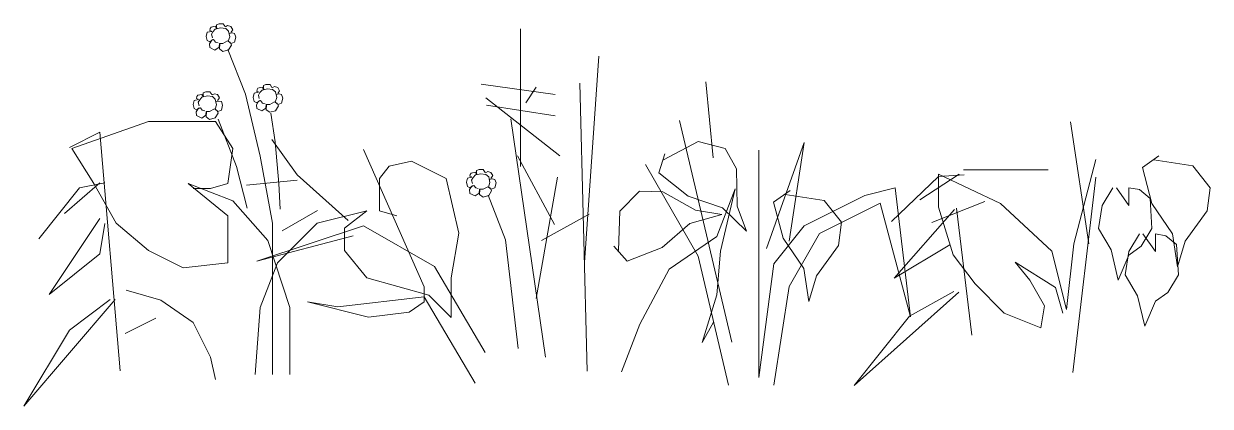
# Model space of a CAD drawing. Header units: metres. Extents: x -135 to 137, y -8 to 80.
import ezdxf

# ---------------------------------------------------------------- set-up
doc = ezdxf.new("R2010")
doc.units = ezdxf.units.M
doc.layers.add('A-DETL-GENF', color=92, linetype='Continuous', lineweight=18)

# ---------------------------------------------------------------- blocks, each defined once
blk = doc.blocks.new('47 mossedum_gras - 47 DI mossedum-2285802-00_0 Basismaterialen')
at = {"layer": 'A-DETL-GENF', "lineweight": 13}
for p, q in [((-92.35, 79.01), (-92.57, 78.72)), ((-91.41, 79.23), (-92.35, 79.01)), ((-91.12, 78.72), (-91.41, 79.23)), ((-90.53, 79.82), (-91.12, 79.6)), ((-91.12, 79.6), (-91.12, 79.16)), ((-91.12, 79.16), (-91.04, 78.72)), ((-89.58, 79.82), (-90.53, 79.82)), ((-89.15, 79.16), (-89.58, 79.82)), ((-88.56, 79.38), (-89.08, 79.08)), ((-87.83, 79.16), (-88.56, 79.38)), ((-87.4, 78.43), (-87.83, 79.16)), ((-93.45, 76.9), (-93.23, 77.85)), ((-93.23, 75.95), (-93.45, 76.9)), ((-93.23, 77.85), (-92.21, 78.06)), ((-92.57, 78.72), (-92.65, 78.28)), ((-92.65, 78.28), (-92.28, 78.14)), ((-92.28, 77.41), (-91.92, 77.99)), ((-92.06, 76.61), (-92.28, 77.41)), ((-91.92, 77.99), (-91.41, 78.57)), ((-91.41, 78.57), (-90.17, 78.87)), ((-90.17, 78.87), (-89, 78.72)), ((-89, 78.72), (-88.34, 78.14)), ((-88.05, 76.83), (-88.42, 75.81)), ((-88.34, 78.14), (-88.05, 76.83)), ((-87.54, 77.7), (-88.22, 77.57)), ((-87.83, 77.78), (-87.4, 78.43)), ((-86.96, 77.56), (-87.54, 77.7)), ((-86.67, 76.75), (-86.96, 77.56)), ((-86.96, 75.59), (-86.67, 76.75)), ((-21.38, 47.08), (-21.38, 78.62)), ((-92.65, 75.66), (-93.23, 75.95)), ((-92.72, 75.22), (-92.21, 76.02)), ((-92.65, 74.34), (-92.72, 75.22)), ((-91.92, 76.17), (-92.65, 75.66)), ((-91.48, 73.77), (-92.65, 74.34)), ((-92.21, 76.02), (-91.77, 76.17)), ((-91.77, 76.17), (-91.33, 75.59)), ((-90.53, 74.42), (-91.48, 73.77)), ((-91.33, 75.59), (-90.75, 75.44)), ((-90.46, 75.29), (-90.53, 74.42)), ((-89.65, 75.29), (-90.46, 75.29)), ((-90.38, 75.22), (-90.46, 74.05)), ((-90.46, 74.05), (-89.65, 73.48)), ((-88.56, 75.88), (-89.65, 75.29)), ((-89.65, 73.48), (-88.34, 73.84)), ((-87.98, 75.59), (-88.56, 75.88)), ((-84.49, 63.69), (-88.48, 73.93)), ((-88.42, 75.81), (-87.76, 75.29)), ((-88.34, 73.84), (-87.69, 74.93)), ((-87.69, 74.93), (-87.98, 75.59)), ((-87.76, 75.29), (-86.96, 75.59)), ((-3.38, 72.39), (-6.69, 25.07)), ((-79.76, 65.85), (-80.35, 65.63)), ((-80.35, 65.63), (-80.35, 65.19)), ((-78.81, 65.85), (-79.76, 65.85)), ((-78.38, 65.19), (-78.81, 65.85)), ((-77.79, 65.41), (-78.31, 65.12)), ((-77.06, 65.19), (-77.79, 65.41)), ((-30.4, 65.98), (-13.4, 63.55)), ((-7.77, 66.21), (-6.03, 0.13)), ((21.13, 66.49), (22.87, 49.09)), ((-95.61, 63.11), (-95.68, 62.68)), ((-95.68, 62.68), (-95.32, 62.53)), ((-95.39, 63.4), (-95.61, 63.11)), ((-94.44, 63.62), (-95.39, 63.4)), ((-94.95, 62.39), (-94.44, 62.97)), ((-94.15, 63.11), (-94.44, 63.62)), ((-94.44, 62.97), (-93.2, 63.26)), ((-93.57, 64.21), (-94.15, 63.99)), ((-94.15, 63.99), (-94.15, 63.55)), ((-94.15, 63.55), (-94.08, 63.11)), ((-92.62, 64.21), (-93.57, 64.21)), ((-93.2, 63.26), (-92.04, 63.11)), ((-92.18, 63.55), (-92.62, 64.21)), ((-91.6, 63.77), (-92.11, 63.48)), ((-92.04, 63.11), (-91.38, 62.53)), ((-90.87, 63.55), (-91.6, 63.77)), ((-90.43, 62.82), (-90.87, 63.55)), ((-90.87, 62.17), (-90.43, 62.82)), ((-81.08, 49.45), (-84.49, 63.69)), ((-82.68, 62.93), (-82.46, 63.88)), ((-82.46, 61.98), (-82.68, 62.93)), ((-82.46, 63.88), (-81.44, 64.1)), ((-81.8, 64.75), (-81.88, 64.31)), ((-81.88, 64.31), (-81.51, 64.17)), ((-81.59, 65.04), (-81.8, 64.75)), ((-80.64, 65.26), (-81.59, 65.04)), ((-81.51, 63.44), (-81.15, 64.03)), ((-81.29, 62.64), (-81.51, 63.44)), ((-81.15, 64.03), (-80.64, 64.6)), ((-80.35, 64.75), (-80.64, 65.26)), ((-80.64, 64.6), (-79.4, 64.9)), ((-80.35, 65.19), (-80.27, 64.75)), ((-79.4, 64.9), (-78.23, 64.75)), ((-78.23, 64.75), (-77.58, 64.17)), ((-77.28, 62.86), (-77.65, 61.84)), ((-77.58, 64.17), (-77.28, 62.86)), ((-76.77, 63.73), (-77.45, 63.6)), ((-76.63, 64.46), (-77.06, 65.19)), ((-77.06, 63.81), (-76.63, 64.46)), ((-76.19, 63.59), (-76.77, 63.73)), ((-75.9, 62.78), (-76.19, 63.59)), ((-76.19, 61.62), (-75.9, 62.78)), ((-29.34, 62.85), (-12.34, 49.51)), ((-20.17, 61.64), (-17.74, 65.27)), ((-96.48, 61.29), (-96.26, 62.24)), ((-96.26, 60.34), (-96.48, 61.29)), ((-96.26, 62.24), (-95.24, 62.46)), ((-95.68, 60.05), (-96.26, 60.34)), ((-95.76, 59.61), (-95.24, 60.42)), ((-94.95, 60.56), (-95.68, 60.05)), ((-95.32, 61.8), (-94.95, 62.39)), ((-95.1, 61), (-95.32, 61.8)), ((-95.24, 60.42), (-94.81, 60.56)), ((-94.81, 60.56), (-94.37, 59.98)), ((-94.37, 59.98), (-93.79, 59.83)), ((-91.6, 60.27), (-92.69, 59.69)), ((-91.01, 59.98), (-91.6, 60.27)), ((-91.09, 61.22), (-91.45, 60.2)), ((-91.45, 60.2), (-90.8, 59.69)), ((-91.38, 62.53), (-91.09, 61.22)), ((-90.58, 62.09), (-91.25, 61.96)), ((-90.72, 59.32), (-91.01, 59.98)), ((-90.8, 59.69), (-89.99, 59.98)), ((-89.99, 61.95), (-90.58, 62.09)), ((-89.7, 61.14), (-89.99, 61.95)), ((-89.99, 59.98), (-89.7, 61.14)), ((-81.88, 61.69), (-82.46, 61.98)), ((-81.95, 61.25), (-81.44, 62.06)), ((-81.88, 60.38), (-81.95, 61.25)), ((-81.15, 62.2), (-81.88, 61.69)), ((-80.71, 59.8), (-81.88, 60.38)), ((-81.44, 62.06), (-81, 62.2)), ((-81, 62.2), (-80.57, 61.62)), ((-79.76, 60.45), (-80.71, 59.8)), ((-80.57, 61.62), (-79.98, 61.47)), ((-79.69, 61.32), (-79.76, 60.45)), ((-78.89, 61.32), (-79.69, 61.32)), ((-79.62, 61.25), (-79.69, 60.09)), ((-79.69, 60.09), (-78.89, 59.51)), ((-77.79, 61.91), (-78.89, 61.32)), ((-77.21, 61.62), (-77.79, 61.91)), ((-77.65, 61.84), (-76.99, 61.32)), ((-77.58, 59.87), (-76.92, 60.96)), ((-76.92, 60.96), (-77.21, 61.62)), ((-76.99, 61.32), (-76.19, 61.62)), ((-29.18, 61.12), (-13.4, 58.7)), ((-124.34, 51.16), (-106.7, 57.42)), ((-106.7, 57.42), (-91.33, 57.42)), ((-95.68, 58.74), (-95.76, 59.61)), ((-94.51, 58.16), (-95.68, 58.74)), ((-93.57, 58.81), (-94.51, 58.16)), ((-93.49, 59.69), (-93.57, 58.81)), ((-92.69, 59.69), (-93.49, 59.69)), ((-93.42, 59.61), (-93.49, 58.45)), ((-93.49, 58.45), (-92.69, 57.87)), ((-92.69, 57.87), (-91.38, 58.23)), ((-91.38, 58.23), (-90.72, 59.32)), ((-91.33, 57.42), (-87.34, 51.16)), ((-90.76, 57.91), (-86.49, 47.09)), ((-78.89, 59.51), (-77.58, 59.87)), ((-78.66, 59.29), (-77.63, 52.73)), ((-15.62, 3.34), (-23.58, 58)), ((15.12, 57.64), (27.1, 6.79)), ((109.06, 29.33), (104.83, 57.29)), ((-117.86, 54.95), (-124.85, 51.46)), ((-113.2, 0.22), (-117.86, 54.95)), ((-72.57, 45.12), (-78.39, 53.28)), ((-77.63, 52.73), (-76.82, 43.18)), ((11.42, 48.59), (19.39, 52.83)), ((19.39, 52.83), (25.62, 51.23)), ((35.05, 28.23), (43.75, 52.57)), ((43.75, 52.57), (40.27, 29.96)), ((-119.22, 43.19), (-124.34, 51.16)), ((-87.34, 51.16), (-88.48, 43.19)), ((-78.23, 34.09), (-81.08, 49.45)), ((-43.43, 19.5), (-57.42, 50.95)), ((-22.05, 49.51), (-13.55, 33.74)), ((10.36, 45.59), (11.76, 50.01)), ((25.62, 51.23), (28.21, 46.55)), ((33.31, -1.34), (33.31, 50.83)), ((121.32, 46.85), (125.09, 49.55)), ((-86.49, 47.09), (-84.08, 37.54)), ((-51.48, 47.18), (-53.75, 44.33)), ((-46.36, 48.32), (-51.48, 47.18)), ((-38.39, 44.33), (-46.36, 48.32)), ((-30.84, 46.37), (-31.43, 46.15)), ((-29.89, 46.37), (-30.84, 46.37)), ((-29.46, 45.71), (-29.89, 46.37)), ((19.38, 26.49), (7.34, 47.54)), ((28.21, 46.55), (28.36, 37.94)), ((80.32, 46.32), (99.74, 46.32)), ((110.63, 48.65), (105.59, 29.36)), ((123.51, 38.56), (121.32, 46.85)), ((123.96, 48.61), (132.88, 47.22)), ((132.88, 47.22), (136.9, 42.21)), ((-72.57, 43.96), (-84.22, 42.8)), ((-60.91, 34.65), (-72.57, 45.12)), ((-53.75, 44.33), (-53.75, 36.93)), ((-35.54, 31.81), (-38.39, 44.33)), ((-33.76, 43.45), (-33.54, 44.4)), ((-33.54, 44.4), (-32.52, 44.62)), ((-32.88, 45.27), (-32.96, 44.84)), ((-32.96, 44.84), (-32.59, 44.69)), ((-32.66, 45.56), (-32.88, 45.27)), ((-31.72, 45.78), (-32.66, 45.56)), ((-32.59, 43.96), (-32.23, 44.55)), ((-32.37, 43.16), (-32.59, 43.96)), ((-32.23, 44.55), (-31.72, 45.13)), ((-31.43, 45.27), (-31.72, 45.78)), ((-31.72, 45.13), (-30.48, 45.42)), ((-31.43, 46.15), (-31.43, 45.71)), ((-31.43, 45.71), (-31.35, 45.27)), ((-30.48, 45.42), (-29.31, 45.27)), ((-28.87, 45.93), (-29.39, 45.64)), ((-29.31, 45.27), (-28.65, 44.69)), ((-28.14, 45.71), (-28.87, 45.93)), ((-28.65, 44.69), (-28.36, 43.38)), ((-27.85, 44.25), (-28.53, 44.12)), ((-27.71, 44.98), (-28.14, 45.71)), ((-28.14, 44.33), (-27.71, 44.98)), ((-27.27, 44.11), (-27.85, 44.25)), ((-26.98, 43.3), (-27.27, 44.11)), ((-17.74, 16.76), (-12.89, 44.65)), ((17.09, 40.28), (10.36, 45.59)), ((74.52, 44.74), (63.74, 34.43)), ((79.29, 45.28), (70.28, 39.43)), ((80.44, 45.12), (74.52, 44.74)), ((88.8, 38.58), (74.54, 45.3)), ((74.54, 45.3), (74.54, 37.75)), ((105.37, -0.22), (110.64, 44.65)), ((-122.52, 42.14), (-131.85, 30.5)), ((-117.86, 43.31), (-126.02, 36.32)), ((-116.7, 43.31), (-122.52, 42.14)), ((-114.1, 34.09), (-119.22, 43.19)), ((-87.34, 39.21), (-97.59, 43.19)), ((-97.59, 43.19), (-88.48, 35.79)), ((-92.46, 42.06), (-96.45, 42.06)), ((-88.48, 43.19), (-92.46, 42.06)), ((-76.82, 43.18), (-76.47, 37.31)), ((-33.54, 42.5), (-33.76, 43.45)), ((-32.96, 42.21), (-33.54, 42.5)), ((-33.03, 41.77), (-32.52, 42.58)), ((-32.96, 40.9), (-33.03, 41.77)), ((-32.23, 42.72), (-32.96, 42.21)), ((-31.79, 40.32), (-32.96, 40.9)), ((-32.52, 42.58), (-32.08, 42.72)), ((-32.08, 42.72), (-31.64, 42.14)), ((-30.84, 40.97), (-31.79, 40.32)), ((-31.64, 42.14), (-31.06, 41.99)), ((-30.77, 41.85), (-30.84, 40.97)), ((-29.96, 41.85), (-30.77, 41.85)), ((-30.69, 41.77), (-30.77, 40.61)), ((-28.87, 42.43), (-29.96, 41.85)), ((-28.29, 42.14), (-28.87, 42.43)), ((-28.36, 43.38), (-28.73, 42.36)), ((-28.73, 42.36), (-28.07, 41.85)), ((-28.65, 40.39), (-28, 41.48)), ((-28, 41.48), (-28.29, 42.14)), ((-28.07, 41.85), (-27.27, 42.14)), ((-27.27, 42.14), (-26.98, 43.3)), ((1.44, 36.84), (5.96, 41.41)), ((5.96, 41.41), (11.31, 41.29)), ((11.31, 41.29), (18.82, 37.08)), ((23.67, 31.04), (27.86, 41.94)), ((27.86, 41.94), (24.51, 27.68)), ((36.71, 38.91), (40.49, 41.6)), ((64.63, 42.14), (57.67, 40.4)), ((68.12, 12.57), (64.63, 42.14)), ((114.54, 42.18), (112.1, 38.11)), ((118.2, 38.11), (115.35, 42.18)), ((120.64, 41.77), (118.2, 42.18)), ((118.2, 42.18), (118.2, 38.11)), ((123.08, 39.74), (120.64, 41.77)), ((136.9, 42.21), (136.17, 36.91)), ((-79.37, 30.1), (-87.34, 39.21)), ((-30.77, 40.61), (-29.96, 40.03)), ((-29.96, 40.03), (-28.65, 40.39)), ((-24.8, 30.24), (-28.79, 40.49)), ((25.02, 37.57), (17.09, 40.28)), ((38.91, 30.62), (36.71, 38.91)), ((39.36, 40.67), (48.28, 39.28)), ((57.67, 40.4), (43.75, 33.44)), ((47.23, 31.7), (61.15, 38.66)), ((48.28, 39.28), (52.3, 34.27)), ((61.15, 38.66), (68.12, 12.57)), ((73.04, 34.19), (85.18, 39.04)), ((100.55, 27.68), (88.8, 38.58)), ((123.48, 32.83), (123.08, 39.74)), ((128.24, 31.63), (123.51, 38.56)), ((-88.48, 35.79), (-88.48, 24.98)), ((-67.91, 36.97), (-76.06, 32.32)), ((-67.99, 34.09), (-56.6, 36.93)), ((-56.6, 36.93), (-61.72, 32.95)), ((-53.75, 36.93), (-49.77, 35.79)), ((-16.53, 30.1), (-5.61, 36.17)), ((1.09, 27.81), (1.44, 36.84)), ((24.83, 36.02), (17.46, 34.02)), ((18.82, 37.08), (24.83, 36.02)), ((30.47, 32.22), (25.02, 37.57)), ((28.36, 37.94), (30.47, 32.22)), ((78.21, 37.2), (64.36, 21.42)), ((74.54, 37.75), (77.89, 26.84)), ((78.68, 37.51), (82.18, 8.4)), ((112.1, 38.11), (111.29, 32.83)), ((136.17, 36.91), (131.12, 29.93)), ((-117.86, 35.16), (-129.51, 17.69)), ((-117.86, 27.01), (-116.7, 33.99)), ((-106.7, 27.82), (-114.1, 34.09)), ((-57.42, 33.48), (-81.89, 25.33)), ((-78.23, 16.44), (-78.23, 34.09)), ((-77.1, 24.98), (-67.99, 34.09)), ((-61.72, 32.95), (-61.72, 27.82)), ((-41.11, 24.16), (-57.42, 33.48)), ((17.46, 34.02), (11.12, 28.52)), ((43.75, 33.44), (36.79, 24.75)), ((52.3, 34.27), (51.57, 28.97)), ((111.29, 32.83), (114.13, 27.95)), ((121.04, 28.76), (123.48, 32.83)), ((-81.89, 25.33), (-59.75, 31.15)), ((-74.25, 14.73), (-79.37, 30.1)), ((-37.25, 21.56), (-35.54, 31.81)), ((-21.88, 5.34), (-24.8, 30.24)), ((12.75, 23.49), (23.67, 31.04)), ((43.63, 23.69), (38.91, 30.62)), ((40.27, 19.53), (47.23, 31.7)), ((120.64, 31.61), (118.2, 27.54)), ((124.3, 27.54), (121.45, 31.61)), ((126.74, 31.2), (124.3, 31.61)), ((124.3, 31.61), (124.3, 27.54)), ((129.18, 29.16), (126.74, 31.2)), ((129.38, 24.08), (128.24, 31.63)), ((-98.73, 23.84), (-106.7, 27.82)), ((-61.72, 27.82), (-56.6, 21.56)), ((3.14, 25.39), (0.03, 28.83)), ((11.12, 28.52), (3.14, 25.39)), ((24.51, 27.68), (23.67, 17.62)), ((51.57, 28.97), (46.52, 21.99)), ((64.36, 21.42), (77.13, 29.12)), ((103.91, 14.26), (100.55, 27.68)), ((105.59, 29.36), (103.91, 14.26)), ((114.13, 27.95), (115.76, 21.03)), ((118.2, 27.54), (117.38, 22.25)), ((118.2, 26.73), (121.04, 28.76)), ((129.58, 22.25), (129.18, 29.16)), ((131.12, 29.93), (129.38, 24.08)), ((-129.51, 17.69), (-117.86, 27.01)), ((-88.48, 24.98), (-98.73, 23.84)), ((-81.08, 14.73), (-77.1, 24.98)), ((26.35, -3.08), (19.38, 26.49)), ((36.79, 24.75), (33.31, -1.34)), ((77.89, 26.84), (82.93, 20.13)), ((95.52, 20.97), (92.16, 25.16)), ((92.16, 25.16), (101.39, 19.29)), ((115.76, 21.03), (118.2, 26.73)), ((-29.45, 4.37), (-41.11, 24.16)), ((6.04, 10.9), (12.75, 23.49)), ((44.78, 16.14), (43.63, 23.69)), ((46.52, 21.99), (44.78, 16.14)), ((117.38, 22.25), (120.23, 17.38)), ((127.14, 18.19), (129.58, 22.25)), ((-56.6, 21.56), (-42.37, 17.57)), ((-43.43, 16.01), (-43.43, 19.5)), ((-37.25, 12.45), (-37.25, 21.56)), ((36.79, -3.08), (40.27, 19.53)), ((82.93, 20.13), (89.64, 13.42)), ((98.88, 15.1), (95.52, 20.97)), ((101.39, 19.29), (103.07, 13.42)), ((-135.34, -7.93), (-114.37, 16.53)), ((-135.34, -7.93), (-114.37, 16.53)), ((-115.53, 16.53), (-124.85, 9.54)), ((-111.82, 18.71), (-103.85, 16.44)), ((-103.85, 16.44), (-96.45, 11.31)), ((-78.23, -0.64), (-78.23, 16.44)), ((-43.43, 17.18), (-63.25, 14.85)), ((-31.78, -2.62), (-43.43, 17.18)), ((-42.37, 17.57), (-37.25, 12.45)), ((23.67, 17.62), (20.31, 6.71)), ((55.2, -3.2), (79.22, 18.27)), ((78.06, 18.42), (67.9, 12.73)), ((120.23, 17.38), (121.86, 10.46)), ((124.3, 16.15), (127.14, 18.19)), ((-82.22, -0.64), (-81.08, 14.73)), ((-74.25, -0.64), (-74.25, 14.73)), ((-63.25, 14.85), (-70.24, 16.01)), ((-70.24, 16.01), (-56.25, 12.52)), ((-56.25, 12.52), (-46.93, 13.69)), ((-46.93, 13.69), (-43.43, 16.01)), ((98.04, 10.06), (98.88, 15.1)), ((121.86, 10.46), (124.3, 16.15)), ((-105.06, 12.29), (-112.05, 8.8)), ((-96.45, 11.31), (-92.46, 3.34)), ((1.84, 0), (6.04, 10.9)), ((20.31, 6.71), (22.95, 11.33)), ((67.9, 12.73), (55.2, -3.2)), ((89.64, 13.42), (98.04, 10.06)), ((-124.85, 9.54), (-135.34, -7.93)), ((-92.46, 3.34), (-91.33, -1.78))]:
    blk.add_line(p, q, dxfattribs=at)

msp = doc.modelspace()

# ---------------------------------------------------------------- block references
msp.add_blockref('47 mossedum_gras - 47 DI mossedum-2285802-00_0 Basismaterialen', (0, 0))

doc.saveas('drawing.dxf')
